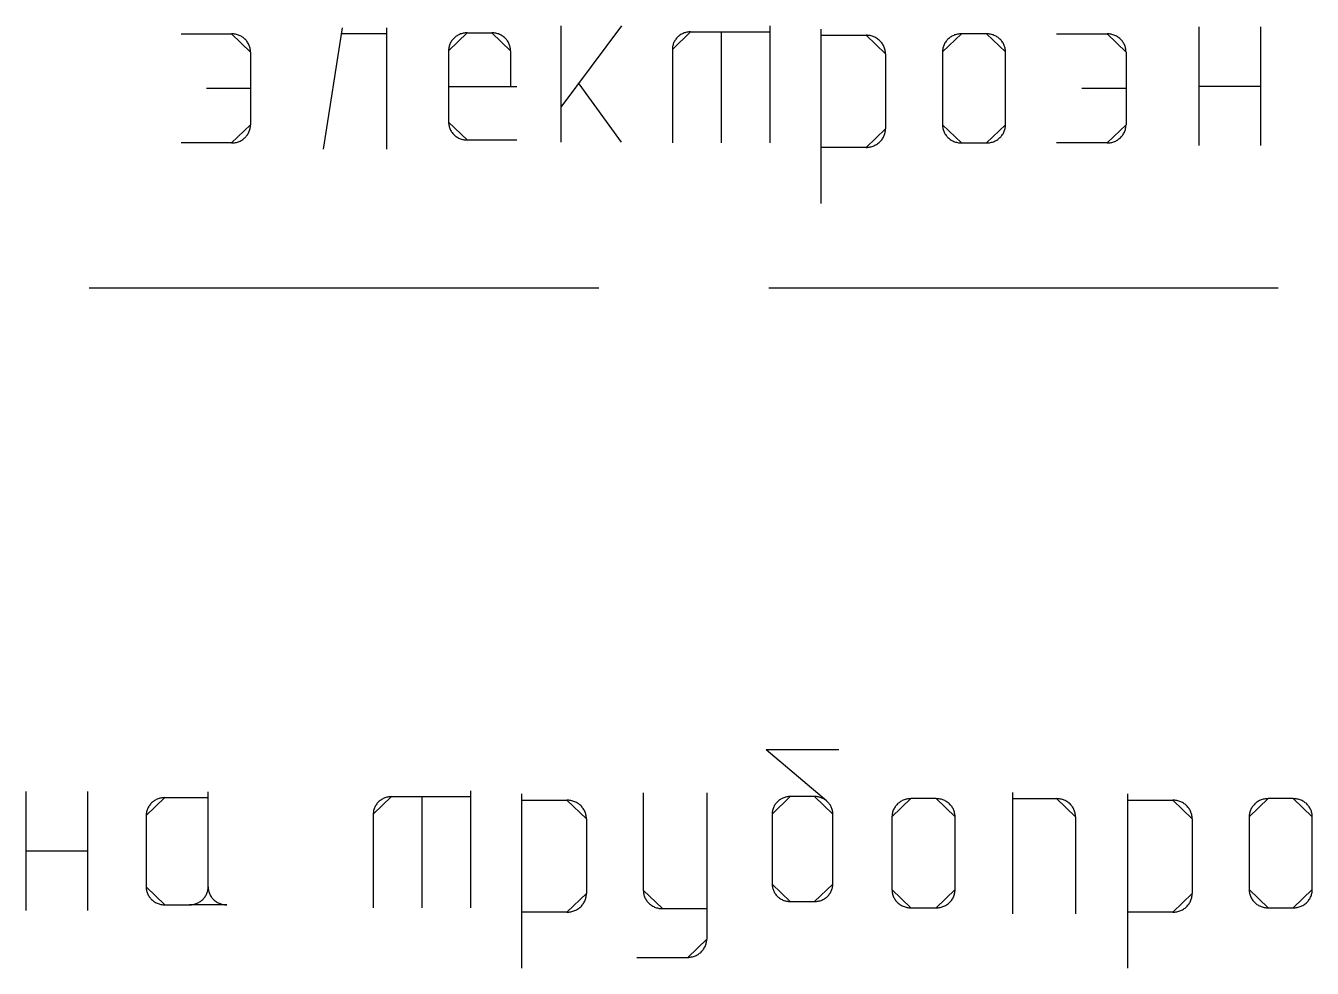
# Model space of a CAD drawing. Extents: x 8646 to 18206, y -17605 to -192.
# Drawn here: x 11067.32 to 11072.73, y -9025.08 to -9021.12 of the extents above; entities that cross this region are included whole.
import ezdxf

# ---------------------------------------------------------------- set-up
doc = ezdxf.new("R2010")
doc.units = 0
doc.layers.get('0').update_dxf_attribs({"linetype": 'CONTINUOUS'})

msp = doc.modelspace()

# ---------------------------------------------------------------- linework, layer by layer
at = {"color": 8, "linetype": 'CONTINUOUS'}
for p, q in [((11068.6505, -9021.1262), (11068.5708, -9021.6365)), ((11068.8362, -9021.1262), (11068.8362, -9021.6365)), ((11069.176, -9021.1476), (11069.2803, -9021.1476)), ((11069.5702, -9021.1179), (11069.5702, -9021.6074)), ((11069.8247, -9021.1179), (11069.5702, -9021.4606)), ((11070.1161, -9021.1434), (11070.4486, -9021.1434)), ((11070.2439, -9021.1434), (11070.2439, -9021.6106)), ((11070.4486, -9021.1188), (11070.4486, -9021.6106)), ((11070.6634, -9021.1317), (11070.6634, -9021.8654)), ((11072.2539, -9021.122), (11072.2539, -9021.6217)), ((11072.5137, -9021.122), (11072.5137, -9021.6217)), ((11067.9727, -9021.1518), (11068.185, -9021.1518)), ((11068.8362, -9021.1517), (11068.6505, -9021.1517)), ((11070.6634, -9021.1579), (11070.8541, -9021.1579)), ((11071.3612, -9021.1517), (11071.2551, -9021.1517)), ((11071.6558, -9021.1518), (11071.868, -9021.1518)), ((11068.2647, -9021.2284), (11068.2647, -9021.5346)), ((11069.0979, -9021.2228), (11069.0979, -9021.5234)), ((11069.3584, -9021.2228), (11069.3584, -9021.3731)), ((11070.0394, -9021.2172), (11070.0394, -9021.6106)), ((11070.9359, -9021.2366), (11070.9359, -9021.551)), ((11071.1755, -9021.2283), (11071.1755, -9021.5345)), ((11071.4408, -9021.5345), (11071.4408, -9021.2283)), ((11071.9477, -9021.2284), (11071.9477, -9021.5346)), ((11069.8247, -9021.6074), (11069.6466, -9021.3626)), ((11068.2647, -9021.3815), (11068.0788, -9021.3815)), ((11069.0979, -9021.3731), (11069.3845, -9021.3731)), ((11071.9477, -9021.3815), (11071.7619, -9021.3815)), ((11072.2539, -9021.3718), (11072.5137, -9021.3718)), ((11068.185, -9021.6112), (11067.9727, -9021.6112)), ((11069.176, -9021.5985), (11069.3845, -9021.5985)), ((11070.8541, -9021.6295), (11070.6634, -9021.6295)), ((11071.2551, -9021.611), (11071.3612, -9021.611)), ((11071.868, -9021.6112), (11071.6558, -9021.6112)), ((11067.5864, -9022.2203), (11069.73, -9022.2203)), ((11070.4446, -9022.2203), (11072.5882, -9022.2203)), ((11070.7396, -9024.1645), (11070.4335, -9024.1645)), ((11070.6881, -9024.3791), (11070.4337, -9024.1643)), ((11067.3189, -9024.3398), (11067.3189, -9024.8395)), ((11067.5787, -9024.3398), (11067.5787, -9024.8395)), ((11068.0862, -9024.7412), (11068.0862, -9024.3403)), ((11069.1901, -9024.3366), (11069.1901, -9024.8284)), ((11067.9038, -9024.3654), (11068.0862, -9024.3654)), ((11068.8576, -9024.3612), (11069.1901, -9024.3612)), ((11068.9855, -9024.3612), (11068.9855, -9024.8284)), ((11069.4049, -9024.3496), (11069.4049, -9025.0832)), ((11069.4049, -9024.3757), (11069.5956, -9024.3757)), ((11069.917, -9024.3451), (11069.917, -9024.7553)), ((11070.1837, -9024.3451), (11070.1837, -9024.9604)), ((11070.6376, -9024.3608), (11070.5355, -9024.3608)), ((11071.149, -9024.3695), (11071.0428, -9024.3695)), ((11071.47, -9024.3441), (11071.47, -9024.8543)), ((11071.47, -9024.3695), (11071.6558, -9024.3695)), ((11071.9538, -9024.3496), (11071.9538, -9025.0832)), ((11071.9538, -9024.3757), (11072.1445, -9024.3757)), ((11072.6516, -9024.3695), (11072.5455, -9024.3695)), ((11067.8257, -9024.4406), (11067.8257, -9024.7412)), ((11068.781, -9024.435), (11068.781, -9024.8284)), ((11070.4589, -9024.4344), (11070.4589, -9024.7289)), ((11070.7141, -9024.7289), (11070.7141, -9024.4344)), ((11070.9632, -9024.4461), (11070.9632, -9024.7523)), ((11071.2286, -9024.7523), (11071.2286, -9024.4461)), ((11071.7354, -9024.4461), (11071.7354, -9024.8543)), ((11072.4659, -9024.4461), (11072.4659, -9024.7523)), ((11072.7313, -9024.7523), (11072.7313, -9024.4461)), ((11069.6774, -9024.4544), (11069.6774, -9024.7688)), ((11072.2263, -9024.4544), (11072.2263, -9024.7688)), ((11067.3189, -9024.5897), (11067.5787, -9024.5897)), ((11067.9038, -9024.8164), (11068.0081, -9024.8164)), ((11070.5355, -9024.8025), (11070.6376, -9024.8025)), ((11071.0428, -9024.8288), (11071.149, -9024.8288)), ((11072.5455, -9024.8288), (11072.6516, -9024.8288)), ((11069.5956, -9024.8473), (11069.4049, -9024.8473)), ((11069.9971, -9024.8322), (11070.1837, -9024.8322)), ((11072.1445, -9024.8473), (11071.9538, -9024.8473)), ((11069.8904, -9025.0373), (11070.1037, -9025.0373))]:
    msp.add_line(p, q, dxfattribs=at)
at = {"color": 8, "linetype": 'CONTINUOUS', "flags": 128}
for points in [[(11069.176, -9021.1476), (11069.1719, -9021.1477), (11069.1679, -9021.1479), (11069.1638, -9021.1486), (11069.1598, -9021.1493), (11069.1558, -9021.1501), (11069.1519, -9021.1513), (11069.148, -9021.1526), (11069.1443, -9021.1541), (11069.1405, -9021.1558), (11069.137, -9021.1576), (11069.1335, -9021.1598), (11069.1301, -9021.1619), (11069.1269, -9021.1643), (11069.1237, -9021.167), (11069.1208, -9021.1696), (11069.118, -9021.1725), (11069.1153, -9021.1755), (11069.1128, -9021.1786), (11069.1105, -9021.1819), (11069.1084, -9021.1852), (11069.1064, -9021.1887), (11069.1047, -9021.1922), (11069.1031, -9021.1958), (11069.1017, -9021.1995), (11069.1006, -9021.2033), (11069.0996, -9021.2071), (11069.0989, -9021.211), (11069.0983, -9021.2149), (11069.098, -9021.2188), (11069.0979, -9021.2228)], [(11069.3584, -9021.2228), (11069.3583, -9021.2188), (11069.358, -9021.2149), (11069.3575, -9021.211), (11069.3567, -9021.2071), (11069.3557, -9021.2033), (11069.3546, -9021.1995), (11069.3532, -9021.1958), (11069.3516, -9021.1922), (11069.3499, -9021.1887), (11069.3479, -9021.1852), (11069.3458, -9021.1819), (11069.3435, -9021.1786), (11069.341, -9021.1755), (11069.3384, -9021.1725), (11069.3356, -9021.1696), (11069.3326, -9021.167), (11069.3294, -9021.1643), (11069.3262, -9021.1619), (11069.3229, -9021.1598), (11069.3193, -9021.1576), (11069.3158, -9021.1558), (11069.312, -9021.1541), (11069.3083, -9021.1526), (11069.3044, -9021.1513), (11069.3005, -9021.1501), (11069.2965, -9021.1493), (11069.2925, -9021.1486), (11069.2884, -9021.1479), (11069.2843, -9021.1477), (11069.2803, -9021.1476)], [(11070.1161, -9021.1434), (11070.1121, -9021.1435), (11070.1081, -9021.1438), (11070.1041, -9021.1444), (11070.1002, -9021.1451), (11070.0963, -9021.1459), (11070.0924, -9021.1471), (11070.0886, -9021.1484), (11070.085, -9021.1499), (11070.0813, -9021.1514), (11070.0778, -9021.1533), (11070.0743, -9021.1554), (11070.071, -9021.1575), (11070.0679, -9021.1598), (11070.0647, -9021.1624), (11070.0619, -9021.165), (11070.0592, -9021.1678), (11070.0565, -9021.1708), (11070.0541, -9021.1738), (11070.0518, -9021.1771), (11070.0497, -9021.1803), (11070.0478, -9021.1837), (11070.0461, -9021.1872), (11070.0445, -9021.1908), (11070.0431, -9021.1944), (11070.0421, -9021.1981), (11070.0411, -9021.2018), (11070.0403, -9021.2056), (11070.0398, -9021.2094), (11070.0395, -9021.2133), (11070.0394, -9021.2172)], [(11068.2647, -9021.2284), (11068.2645, -9021.2243), (11068.2642, -9021.2203), (11068.2637, -9021.2163), (11068.2628, -9021.2124), (11068.2619, -9021.2086), (11068.2607, -9021.2047), (11068.2593, -9021.201), (11068.2577, -9021.1972), (11068.2559, -9021.1936), (11068.2539, -9021.1901), (11068.2517, -9021.1867), (11068.2494, -9021.1834), (11068.2469, -9021.1802), (11068.2442, -9021.1772), (11068.2413, -9021.1742), (11068.2383, -9021.1715), (11068.2351, -9021.1689), (11068.2318, -9021.1664), (11068.2284, -9021.1642), (11068.2248, -9021.1621), (11068.2212, -9021.1602), (11068.2174, -9021.1585), (11068.2135, -9021.1569), (11068.2096, -9021.1555), (11068.2056, -9021.1544), (11068.2016, -9021.1535), (11068.1975, -9021.1527), (11068.1933, -9021.1522), (11068.1892, -9021.152), (11068.185, -9021.1518)], [(11070.9359, -9021.2366), (11070.9357, -9021.2324), (11070.9354, -9021.2284), (11070.9349, -9021.2243), (11070.934, -9021.2202), (11070.9331, -9021.2162), (11070.9319, -9021.2122), (11070.9304, -9021.2084), (11070.9287, -9021.2046), (11070.9269, -9021.2009), (11070.9249, -9021.1972), (11070.9227, -9021.1937), (11070.9202, -9021.1903), (11070.9176, -9021.1871), (11070.9149, -9021.184), (11070.9119, -9021.1809), (11070.9089, -9021.1781), (11070.9055, -9021.1754), (11070.9022, -9021.173), (11070.8987, -9021.1707), (11070.895, -9021.1684), (11070.8913, -9021.1665), (11070.8874, -9021.1648), (11070.8834, -9021.1632), (11070.8794, -9021.1618), (11070.8752, -9021.1606), (11070.8711, -9021.1596), (11070.8669, -9021.1589), (11070.8627, -9021.1583), (11070.8584, -9021.1581), (11070.8541, -9021.1579)], [(11071.2551, -9021.1517), (11071.2509, -9021.1519), (11071.2467, -9021.1521), (11071.2426, -9021.1527), (11071.2385, -9021.1534), (11071.2344, -9021.1544), (11071.2305, -9021.1555), (11071.2265, -9021.1568), (11071.2227, -9021.1584), (11071.2189, -9021.1601), (11071.2153, -9021.162), (11071.2117, -9021.1642), (11071.2083, -9021.1663), (11071.205, -9021.1688), (11071.2018, -9021.1714), (11071.1988, -9021.1742), (11071.1959, -9021.1771), (11071.1932, -9021.1801), (11071.1907, -9021.1833), (11071.1883, -9021.1867), (11071.1861, -9021.19), (11071.1841, -9021.1936), (11071.1824, -9021.1971), (11071.1808, -9021.2009), (11071.1793, -9021.2046), (11071.1782, -9021.2086), (11071.1772, -9021.2124), (11071.1765, -9021.2163), (11071.1759, -9021.2203), (11071.1756, -9021.2243), (11071.1755, -9021.2283)], [(11071.4408, -9021.2283), (11071.4407, -9021.2243), (11071.4404, -9021.2203), (11071.4399, -9021.2163), (11071.439, -9021.2124), (11071.4381, -9021.2086), (11071.4369, -9021.2046), (11071.4355, -9021.2009), (11071.4339, -9021.1971), (11071.4321, -9021.1936), (11071.4302, -9021.19), (11071.428, -9021.1867), (11071.4256, -9021.1833), (11071.4231, -9021.1801), (11071.4204, -9021.1771), (11071.4175, -9021.1742), (11071.4145, -9021.1714), (11071.4113, -9021.1688), (11071.408, -9021.1663), (11071.4046, -9021.1642), (11071.401, -9021.162), (11071.3974, -9021.1601), (11071.3936, -9021.1584), (11071.3898, -9021.1568), (11071.3859, -9021.1555), (11071.3818, -9021.1544), (11071.3778, -9021.1534), (11071.3736, -9021.1527), (11071.3695, -9021.1521), (11071.3654, -9021.1519), (11071.3612, -9021.1517)], [(11071.9477, -9021.2284), (11071.9476, -9021.2243), (11071.9473, -9021.2203), (11071.9467, -9021.2163), (11071.9459, -9021.2124), (11071.9449, -9021.2086), (11071.9438, -9021.2047), (11071.9423, -9021.201), (11071.9407, -9021.1972), (11071.939, -9021.1936), (11071.937, -9021.1901), (11071.9348, -9021.1867), (11071.9325, -9021.1834), (11071.93, -9021.1802), (11071.9273, -9021.1772), (11071.9243, -9021.1742), (11071.9214, -9021.1715), (11071.9181, -9021.1689), (11071.9149, -9021.1664), (11071.9114, -9021.1642), (11071.9079, -9021.1621), (11071.9042, -9021.1602), (11071.9005, -9021.1585), (11071.8966, -9021.1569), (11071.8927, -9021.1555), (11071.8886, -9021.1544), (11071.8846, -9021.1535), (11071.8805, -9021.1527), (11071.8764, -9021.1522), (11071.8722, -9021.152), (11071.868, -9021.1518)], [(11069.0979, -9021.5234), (11069.098, -9021.5273), (11069.0983, -9021.5312), (11069.0989, -9021.5351), (11069.0996, -9021.539), (11069.1006, -9021.5428), (11069.1017, -9021.5466), (11069.1031, -9021.5503), (11069.1047, -9021.554), (11069.1064, -9021.5575), (11069.1084, -9021.5609), (11069.1105, -9021.5643), (11069.1128, -9021.5676), (11069.1153, -9021.5706), (11069.118, -9021.5737), (11069.1208, -9021.5766), (11069.1237, -9021.5792), (11069.1269, -9021.5818), (11069.1301, -9021.5841), (11069.1335, -9021.5863), (11069.137, -9021.5884), (11069.1405, -9021.5903), (11069.1443, -9021.592), (11069.148, -9021.5935), (11069.1519, -9021.5949), (11069.1558, -9021.596), (11069.1598, -9021.5969), (11069.1638, -9021.5976), (11069.1679, -9021.5981), (11069.1719, -9021.5985), (11069.176, -9021.5985)], [(11068.185, -9021.6112), (11068.1892, -9021.6111), (11068.1933, -9021.6108), (11068.1975, -9021.6102), (11068.2016, -9021.6095), (11068.2056, -9021.6086), (11068.2096, -9021.6074), (11068.2135, -9021.606), (11068.2174, -9021.6045), (11068.2212, -9021.6029), (11068.2248, -9021.6009), (11068.2284, -9021.5988), (11068.2318, -9021.5965), (11068.2351, -9021.5942), (11068.2383, -9021.5915), (11068.2413, -9021.5888), (11068.2442, -9021.5859), (11068.2469, -9021.5828), (11068.2494, -9021.5796), (11068.2517, -9021.5763), (11068.2539, -9021.5729), (11068.2559, -9021.5693), (11068.2577, -9021.5657), (11068.2593, -9021.5621), (11068.2607, -9021.5582), (11068.2619, -9021.5544), (11068.2628, -9021.5505), (11068.2637, -9021.5466), (11068.2642, -9021.5426), (11068.2645, -9021.5386), (11068.2647, -9021.5346)], [(11068.185, -9021.6112), (11068.1892, -9021.6111), (11068.1933, -9021.6108), (11068.1975, -9021.6102), (11068.2016, -9021.6095), (11068.2056, -9021.6086), (11068.2096, -9021.6074), (11068.2135, -9021.606), (11068.2174, -9021.6045), (11068.2212, -9021.6029), (11068.2248, -9021.6009), (11068.2284, -9021.5988), (11068.2318, -9021.5965), (11068.2351, -9021.5942), (11068.2383, -9021.5915), (11068.2413, -9021.5888), (11068.2442, -9021.5859), (11068.2469, -9021.5828), (11068.2494, -9021.5796), (11068.2517, -9021.5763), (11068.2539, -9021.5729), (11068.2559, -9021.5693), (11068.2577, -9021.5657), (11068.2593, -9021.5621), (11068.2607, -9021.5582), (11068.2619, -9021.5544), (11068.2628, -9021.5505), (11068.2637, -9021.5466), (11068.2642, -9021.5426), (11068.2645, -9021.5386), (11068.2647, -9021.5346)], [(11070.8541, -9021.6295), (11070.8584, -9021.6295), (11070.8627, -9021.6291), (11070.8669, -9021.6285), (11070.8711, -9021.6278), (11070.8752, -9021.6269), (11070.8794, -9021.6258), (11070.8834, -9021.6244), (11070.8874, -9021.6227), (11070.8913, -9021.621), (11070.895, -9021.619), (11070.8987, -9021.6169), (11070.9022, -9021.6146), (11070.9055, -9021.6121), (11070.9089, -9021.6094), (11070.9119, -9021.6066), (11070.9149, -9021.6036), (11070.9176, -9021.6005), (11070.9202, -9021.5972), (11070.9227, -9021.5937), (11070.9249, -9021.5903), (11070.9269, -9021.5866), (11070.9287, -9021.5829), (11070.9304, -9021.5792), (11070.9319, -9021.5753), (11070.9331, -9021.5713), (11070.934, -9021.5672), (11070.9349, -9021.5633), (11070.9354, -9021.5592), (11070.9357, -9021.5551), (11070.9359, -9021.551)], [(11071.1755, -9021.5345), (11071.1756, -9021.5385), (11071.1759, -9021.5425), (11071.1765, -9021.5465), (11071.1772, -9021.5504), (11071.1782, -9021.5543), (11071.1793, -9021.5582), (11071.1808, -9021.5619), (11071.1824, -9021.5657), (11071.1841, -9021.5692), (11071.1861, -9021.5728), (11071.1883, -9021.5761), (11071.1907, -9021.5795), (11071.1932, -9021.5827), (11071.1959, -9021.5857), (11071.1988, -9021.5887), (11071.2018, -9021.5914), (11071.205, -9021.594), (11071.2083, -9021.5964), (11071.2117, -9021.5986), (11071.2153, -9021.6007), (11071.2189, -9021.6027), (11071.2227, -9021.6044), (11071.2265, -9021.606), (11071.2305, -9021.6073), (11071.2344, -9021.6084), (11071.2385, -9021.6094), (11071.2426, -9021.6101), (11071.2467, -9021.6106), (11071.2509, -9021.6109), (11071.2551, -9021.611)], [(11071.3612, -9021.611), (11071.3654, -9021.6109), (11071.3695, -9021.6106), (11071.3736, -9021.6101), (11071.3778, -9021.6094), (11071.3818, -9021.6084), (11071.3859, -9021.6073), (11071.3898, -9021.606), (11071.3936, -9021.6044), (11071.3974, -9021.6027), (11071.401, -9021.6007), (11071.4046, -9021.5986), (11071.408, -9021.5964), (11071.4113, -9021.594), (11071.4145, -9021.5914), (11071.4175, -9021.5887), (11071.4204, -9021.5857), (11071.4231, -9021.5827), (11071.4256, -9021.5795), (11071.428, -9021.5761), (11071.4302, -9021.5728), (11071.4321, -9021.5692), (11071.4339, -9021.5657), (11071.4355, -9021.5619), (11071.4369, -9021.5582), (11071.4381, -9021.5543), (11071.439, -9021.5504), (11071.4399, -9021.5465), (11071.4404, -9021.5425), (11071.4407, -9021.5385), (11071.4408, -9021.5345)], [(11071.868, -9021.6112), (11071.8722, -9021.6111), (11071.8764, -9021.6108), (11071.8805, -9021.6102), (11071.8846, -9021.6095), (11071.8886, -9021.6086), (11071.8927, -9021.6074), (11071.8966, -9021.606), (11071.9005, -9021.6045), (11071.9042, -9021.6029), (11071.9079, -9021.6009), (11071.9114, -9021.5988), (11071.9149, -9021.5965), (11071.9181, -9021.5942), (11071.9214, -9021.5915), (11071.9243, -9021.5888), (11071.9273, -9021.5859), (11071.93, -9021.5828), (11071.9325, -9021.5796), (11071.9348, -9021.5763), (11071.937, -9021.5729), (11071.939, -9021.5693), (11071.9407, -9021.5657), (11071.9423, -9021.5621), (11071.9438, -9021.5582), (11071.9449, -9021.5544), (11071.9459, -9021.5505), (11071.9467, -9021.5466), (11071.9473, -9021.5426), (11071.9476, -9021.5386), (11071.9477, -9021.5346)], [(11071.868, -9021.6112), (11071.8722, -9021.6111), (11071.8764, -9021.6108), (11071.8805, -9021.6102), (11071.8846, -9021.6095), (11071.8886, -9021.6086), (11071.8927, -9021.6074), (11071.8966, -9021.606), (11071.9005, -9021.6045), (11071.9042, -9021.6029), (11071.9079, -9021.6009), (11071.9114, -9021.5988), (11071.9149, -9021.5965), (11071.9181, -9021.5942), (11071.9214, -9021.5915), (11071.9243, -9021.5888), (11071.9273, -9021.5859), (11071.93, -9021.5828), (11071.9325, -9021.5796), (11071.9348, -9021.5763), (11071.937, -9021.5729), (11071.939, -9021.5693), (11071.9407, -9021.5657), (11071.9423, -9021.5621), (11071.9438, -9021.5582), (11071.9449, -9021.5544), (11071.9459, -9021.5505), (11071.9467, -9021.5466), (11071.9473, -9021.5426), (11071.9476, -9021.5386), (11071.9477, -9021.5346)], [(11067.9038, -9024.3654), (11067.8997, -9024.3655), (11067.8957, -9024.3658), (11067.8916, -9024.3664), (11067.8876, -9024.3671), (11067.8836, -9024.368), (11067.8797, -9024.3691), (11067.8758, -9024.3704), (11067.8721, -9024.372), (11067.8683, -9024.3736), (11067.8648, -9024.3755), (11067.8613, -9024.3776), (11067.8579, -9024.3797), (11067.8547, -9024.3822), (11067.8515, -9024.3848), (11067.8486, -9024.3874), (11067.8458, -9024.3903), (11067.8431, -9024.3933), (11067.8406, -9024.3964), (11067.8383, -9024.3997), (11067.8361, -9024.403), (11067.8342, -9024.4065), (11067.8325, -9024.41), (11067.8309, -9024.4137), (11067.8295, -9024.4173), (11067.8284, -9024.4212), (11067.8274, -9024.4249), (11067.8267, -9024.4288), (11067.8261, -9024.4328), (11067.8258, -9024.4366), (11067.8257, -9024.4406)], [(11068.8576, -9024.3612), (11068.8537, -9024.3613), (11068.8496, -9024.3617), (11068.8456, -9024.3622), (11068.8417, -9024.3629), (11068.8378, -9024.3638), (11068.8339, -9024.3649), (11068.8301, -9024.3662), (11068.8265, -9024.3677), (11068.8228, -9024.3693), (11068.8193, -9024.3711), (11068.8158, -9024.3732), (11068.8126, -9024.3754), (11068.8094, -9024.3776), (11068.8063, -9024.3803), (11068.8034, -9024.3829), (11068.8007, -9024.3857), (11068.798, -9024.3886), (11068.7956, -9024.3917), (11068.7934, -9024.3949), (11068.7912, -9024.3981), (11068.7893, -9024.4015), (11068.7877, -9024.405), (11068.786, -9024.4086), (11068.7847, -9024.4123), (11068.7836, -9024.4159), (11068.7826, -9024.4197), (11068.7819, -9024.4234), (11068.7814, -9024.4273), (11068.7811, -9024.4311), (11068.781, -9024.435)], [(11069.6774, -9024.4544), (11069.6773, -9024.4502), (11069.677, -9024.4462), (11069.6764, -9024.4421), (11069.6756, -9024.438), (11069.6746, -9024.4341), (11069.6734, -9024.4301), (11069.672, -9024.4262), (11069.6703, -9024.4224), (11069.6685, -9024.4187), (11069.6664, -9024.4151), (11069.6642, -9024.4116), (11069.6618, -9024.4082), (11069.6592, -9024.4049), (11069.6565, -9024.4018), (11069.6535, -9024.3987), (11069.6504, -9024.396), (11069.647, -9024.3932), (11069.6437, -9024.3908), (11069.6402, -9024.3885), (11069.6365, -9024.3863), (11069.6328, -9024.3844), (11069.6289, -9024.3826), (11069.6249, -9024.381), (11069.6209, -9024.3796), (11069.6168, -9024.3784), (11069.6126, -9024.3775), (11069.6085, -9024.3768), (11069.6042, -9024.3762), (11069.5999, -9024.3759), (11069.5956, -9024.3757)], [(11070.5355, -9024.3608), (11070.5315, -9024.3609), (11070.5274, -9024.3612), (11070.5235, -9024.3618), (11070.5196, -9024.3625), (11070.5157, -9024.3633), (11070.5118, -9024.3644), (11070.508, -9024.3657), (11070.5043, -9024.3673), (11070.5007, -9024.3688), (11070.4972, -9024.3707), (11070.4937, -9024.3728), (11070.4905, -9024.3748), (11070.4873, -9024.3772), (11070.4842, -9024.3797), (11070.4813, -9024.3823), (11070.4786, -9024.3851), (11070.4759, -9024.3881), (11070.4736, -9024.3912), (11070.4713, -9024.3944), (11070.4692, -9024.3976), (11070.4673, -9024.401), (11070.4656, -9024.4045), (11070.464, -9024.4081), (11070.4626, -9024.4117), (11070.4616, -9024.4154), (11070.4606, -9024.4191), (11070.4598, -9024.4229), (11070.4593, -9024.4267), (11070.4591, -9024.4305), (11070.4589, -9024.4344)], [(11070.7141, -9024.4344), (11070.714, -9024.4305), (11070.7138, -9024.4267), (11070.7132, -9024.4229), (11070.7124, -9024.4191), (11070.7115, -9024.4154), (11070.7104, -9024.4117), (11070.709, -9024.4081), (11070.7075, -9024.4045), (11070.7058, -9024.401), (11070.7038, -9024.3976), (11070.7018, -9024.3944), (11070.6995, -9024.3912), (11070.6971, -9024.3881), (11070.6945, -9024.3851), (11070.6917, -9024.3823), (11070.6888, -9024.3797), (11070.6857, -9024.3772), (11070.6826, -9024.3748), (11070.6793, -9024.3728), (11070.6758, -9024.3707), (11070.6724, -9024.3688), (11070.6687, -9024.3673), (11070.665, -9024.3657), (11070.6612, -9024.3644), (11070.6574, -9024.3633), (11070.6535, -9024.3625), (11070.6496, -9024.3618), (11070.6456, -9024.3612), (11070.6416, -9024.3609), (11070.6376, -9024.3608)], [(11071.0428, -9024.3695), (11071.0386, -9024.3697), (11071.0345, -9024.37), (11071.0303, -9024.3706), (11071.0262, -9024.3713), (11071.0222, -9024.3722), (11071.0182, -9024.3734), (11071.0142, -9024.3747), (11071.0105, -9024.3762), (11071.0066, -9024.3779), (11071.0031, -9024.3798), (11070.9994, -9024.382), (11070.996, -9024.3842), (11070.9927, -9024.3866), (11070.9895, -9024.3892), (11070.9865, -9024.392), (11070.9837, -9024.3949), (11070.9809, -9024.398), (11070.9784, -9024.4011), (11070.9761, -9024.4045), (11070.9738, -9024.4078), (11070.9719, -9024.4114), (11070.9701, -9024.415), (11070.9685, -9024.4187), (11070.9671, -9024.4225), (11070.9659, -9024.4264), (11070.965, -9024.4302), (11070.9642, -9024.4342), (11070.9636, -9024.4382), (11070.9634, -9024.4421), (11070.9632, -9024.4461)], [(11071.2286, -9024.4461), (11071.2284, -9024.4421), (11071.2282, -9024.4382), (11071.2276, -9024.4342), (11071.2268, -9024.4302), (11071.2258, -9024.4264), (11071.2247, -9024.4225), (11071.2233, -9024.4187), (11071.2217, -9024.415), (11071.2199, -9024.4114), (11071.2179, -9024.4078), (11071.2157, -9024.4045), (11071.2134, -9024.4011), (11071.2109, -9024.398), (11071.2081, -9024.3949), (11071.2053, -9024.392), (11071.2023, -9024.3892), (11071.199, -9024.3866), (11071.1958, -9024.3842), (11071.1924, -9024.382), (11071.1887, -9024.3798), (11071.1851, -9024.3779), (11071.1813, -9024.3762), (11071.1775, -9024.3747), (11071.1736, -9024.3734), (11071.1695, -9024.3722), (11071.1655, -9024.3713), (11071.1614, -9024.3706), (11071.1573, -9024.37), (11071.1532, -9024.3697), (11071.149, -9024.3695)], [(11071.7354, -9024.4461), (11071.7352, -9024.4421), (11071.735, -9024.4382), (11071.7344, -9024.4342), (11071.7336, -9024.4302), (11071.7326, -9024.4264), (11071.7315, -9024.4225), (11071.7301, -9024.4187), (11071.7285, -9024.415), (11071.7267, -9024.4114), (11071.7247, -9024.4078), (11071.7225, -9024.4045), (11071.7202, -9024.4011), (11071.7177, -9024.398), (11071.7149, -9024.3949), (11071.7121, -9024.392), (11071.7091, -9024.3892), (11071.7058, -9024.3866), (11071.7026, -9024.3842), (11071.6992, -9024.382), (11071.6955, -9024.3798), (11071.6919, -9024.3779), (11071.6881, -9024.3762), (11071.6843, -9024.3747), (11071.6804, -9024.3734), (11071.6764, -9024.3722), (11071.6723, -9024.3713), (11071.6682, -9024.3706), (11071.6641, -9024.37), (11071.66, -9024.3697), (11071.6558, -9024.3695)], [(11072.2263, -9024.4544), (11072.2261, -9024.4502), (11072.2259, -9024.4462), (11072.2253, -9024.4421), (11072.2245, -9024.438), (11072.2235, -9024.4341), (11072.2223, -9024.4301), (11072.2208, -9024.4262), (11072.2192, -9024.4224), (11072.2173, -9024.4187), (11072.2153, -9024.4151), (11072.2131, -9024.4116), (11072.2106, -9024.4082), (11072.2081, -9024.4049), (11072.2053, -9024.4018), (11072.2023, -9024.3987), (11072.1993, -9024.396), (11072.1959, -9024.3932), (11072.1926, -9024.3908), (11072.1891, -9024.3885), (11072.1854, -9024.3863), (11072.1817, -9024.3844), (11072.1778, -9024.3826), (11072.1738, -9024.381), (11072.1698, -9024.3796), (11072.1656, -9024.3784), (11072.1615, -9024.3775), (11072.1573, -9024.3768), (11072.1531, -9024.3762), (11072.1488, -9024.3759), (11072.1445, -9024.3757)], [(11072.5455, -9024.3695), (11072.5413, -9024.3697), (11072.5371, -9024.37), (11072.533, -9024.3706), (11072.5289, -9024.3713), (11072.5249, -9024.3722), (11072.5209, -9024.3734), (11072.5169, -9024.3747), (11072.5131, -9024.3762), (11072.5093, -9024.3779), (11072.5057, -9024.3798), (11072.5021, -9024.382), (11072.4987, -9024.3842), (11072.4954, -9024.3866), (11072.4922, -9024.3892), (11072.4892, -9024.392), (11072.4863, -9024.3949), (11072.4836, -9024.398), (11072.4811, -9024.4011), (11072.4787, -9024.4045), (11072.4765, -9024.4078), (11072.4746, -9024.4114), (11072.4728, -9024.415), (11072.4712, -9024.4187), (11072.4697, -9024.4225), (11072.4686, -9024.4264), (11072.4676, -9024.4302), (11072.4669, -9024.4342), (11072.4663, -9024.4382), (11072.466, -9024.4421), (11072.4659, -9024.4461)], [(11072.7313, -9024.4461), (11072.7311, -9024.4421), (11072.7308, -9024.4382), (11072.7303, -9024.4342), (11072.7295, -9024.4302), (11072.7285, -9024.4264), (11072.7274, -9024.4225), (11072.726, -9024.4187), (11072.7244, -9024.415), (11072.7225, -9024.4114), (11072.7206, -9024.4078), (11072.7184, -9024.4045), (11072.7161, -9024.4011), (11072.7135, -9024.398), (11072.7108, -9024.3949), (11072.708, -9024.392), (11072.705, -9024.3892), (11072.7017, -9024.3866), (11072.6985, -9024.3842), (11072.6951, -9024.382), (11072.6914, -9024.3798), (11072.6878, -9024.3779), (11072.684, -9024.3762), (11072.6802, -9024.3747), (11072.6763, -9024.3734), (11072.6722, -9024.3722), (11072.6682, -9024.3713), (11072.6641, -9024.3706), (11072.66, -9024.37), (11072.6558, -9024.3697), (11072.6516, -9024.3695)], [(11067.8257, -9024.7412), (11067.8258, -9024.7451), (11067.8261, -9024.749), (11067.8267, -9024.753), (11067.8274, -9024.7568), (11067.8284, -9024.7606), (11067.8295, -9024.7644), (11067.8309, -9024.7681), (11067.8325, -9024.7718), (11067.8342, -9024.7753), (11067.8361, -9024.7788), (11067.8383, -9024.7821), (11067.8406, -9024.7854), (11067.8431, -9024.7885), (11067.8458, -9024.7915), (11067.8486, -9024.7944), (11067.8515, -9024.797), (11067.8547, -9024.7996), (11067.8579, -9024.802), (11067.8613, -9024.8042), (11067.8648, -9024.8063), (11067.8683, -9024.8082), (11067.8721, -9024.8098), (11067.8758, -9024.8113), (11067.8797, -9024.8127), (11067.8836, -9024.8138), (11067.8876, -9024.8147), (11067.8916, -9024.8154), (11067.8957, -9024.8159), (11067.8997, -9024.8163), (11067.9038, -9024.8164)], [(11068.0081, -9024.8164), (11068.0121, -9024.8163), (11068.0162, -9024.8159), (11068.0203, -9024.8154), (11068.0243, -9024.8147), (11068.0282, -9024.8138), (11068.0322, -9024.8127), (11068.0361, -9024.8113), (11068.0398, -9024.8098), (11068.0436, -9024.8082), (11068.0471, -9024.8063), (11068.0506, -9024.8042), (11068.054, -9024.802), (11068.0572, -9024.7996), (11068.0604, -9024.797), (11068.0633, -9024.7944), (11068.0662, -9024.7915), (11068.0688, -9024.7885), (11068.0713, -9024.7854), (11068.0736, -9024.7821), (11068.0757, -9024.7788), (11068.0777, -9024.7753), (11068.0794, -9024.7718), (11068.081, -9024.7681), (11068.0824, -9024.7644), (11068.0835, -9024.7606), (11068.0845, -9024.7568), (11068.0853, -9024.753), (11068.0858, -9024.749), (11068.0861, -9024.7451), (11068.0862, -9024.7412), (11068.0863, -9024.7451), (11068.0866, -9024.749), (11068.0871, -9024.753), (11068.088, -9024.7568), (11068.0889, -9024.7606), (11068.09, -9024.7644), (11068.0915, -9024.7681), (11068.0929, -9024.7718), (11068.0947, -9024.7753), (11068.0966, -9024.7788), (11068.0988, -9024.7821), (11068.1012, -9024.7854), (11068.1036, -9024.7885), (11068.1063, -9024.7915), (11068.1091, -9024.7944), (11068.1121, -9024.797), (11068.1152, -9024.7996), (11068.1184, -9024.802), (11068.1218, -9024.8042), (11068.1253, -9024.8063), (11068.1289, -9024.8082), (11068.1326, -9024.8098), (11068.1363, -9024.8113), (11068.1402, -9024.8127), (11068.1442, -9024.8138), (11068.1481, -9024.8147), (11068.1521, -9024.8154), (11068.1562, -9024.8159), (11068.1602, -9024.8163), (11068.1643, -9024.8164)], [(11069.5956, -9024.8473), (11069.5999, -9024.8473), (11069.6042, -9024.8469), (11069.6085, -9024.8464), (11069.6126, -9024.8457), (11069.6168, -9024.8447), (11069.6209, -9024.8436), (11069.6249, -9024.8422), (11069.6289, -9024.8405), (11069.6328, -9024.8389), (11069.6365, -9024.8368), (11069.6402, -9024.8347), (11069.6437, -9024.8324), (11069.647, -9024.8299), (11069.6504, -9024.8272), (11069.6535, -9024.8244), (11069.6565, -9024.8214), (11069.6592, -9024.8183), (11069.6618, -9024.8151), (11069.6642, -9024.8116), (11069.6664, -9024.8081), (11069.6685, -9024.8044), (11069.6703, -9024.8008), (11069.672, -9024.797), (11069.6734, -9024.7931), (11069.6746, -9024.7892), (11069.6756, -9024.7851), (11069.6764, -9024.7811), (11069.677, -9024.777), (11069.6773, -9024.7729), (11069.6774, -9024.7688)], [(11069.917, -9024.7553), (11069.9172, -9024.7593), (11069.9174, -9024.7634), (11069.918, -9024.7674), (11069.9188, -9024.7713), (11069.9198, -9024.7752), (11069.9209, -9024.7791), (11069.9224, -9024.7829), (11069.924, -9024.7866), (11069.9257, -9024.7902), (11069.9277, -9024.7939), (11069.9299, -9024.7972), (11069.9323, -9024.8006), (11069.9348, -9024.8037), (11069.9376, -9024.8068), (11069.9405, -9024.8097), (11069.9435, -9024.8125), (11069.9467, -9024.8152), (11069.95, -9024.8176), (11069.9534, -9024.8198), (11069.9571, -9024.8219), (11069.9607, -9024.8239), (11069.9645, -9024.8255), (11069.9683, -9024.8271), (11069.9723, -9024.8285), (11069.9763, -9024.8296), (11069.9804, -9024.8306), (11069.9844, -9024.8313), (11069.9886, -9024.8318), (11069.9928, -9024.8322), (11069.9971, -9024.8322)], [(11070.4589, -9024.7289), (11070.4591, -9024.7327), (11070.4593, -9024.7366), (11070.4598, -9024.7404), (11070.4606, -9024.7442), (11070.4616, -9024.7479), (11070.4626, -9024.7517), (11070.464, -9024.7553), (11070.4656, -9024.7589), (11070.4673, -9024.7623), (11070.4692, -9024.7657), (11070.4713, -9024.7689), (11070.4736, -9024.7721), (11070.4759, -9024.7752), (11070.4786, -9024.7782), (11070.4813, -9024.781), (11070.4842, -9024.7836), (11070.4873, -9024.7861), (11070.4905, -9024.7885), (11070.4937, -9024.7906), (11070.4972, -9024.7926), (11070.5007, -9024.7945), (11070.5043, -9024.796), (11070.508, -9024.7976), (11070.5118, -9024.7989), (11070.5157, -9024.8), (11070.5196, -9024.8009), (11070.5235, -9024.8015), (11070.5274, -9024.8021), (11070.5315, -9024.8024), (11070.5355, -9024.8025)], [(11070.6376, -9024.8025), (11070.6416, -9024.8024), (11070.6456, -9024.8021), (11070.6496, -9024.8015), (11070.6535, -9024.8009), (11070.6574, -9024.8), (11070.6612, -9024.7989), (11070.665, -9024.7976), (11070.6687, -9024.796), (11070.6724, -9024.7945), (11070.6758, -9024.7926), (11070.6793, -9024.7906), (11070.6826, -9024.7885), (11070.6857, -9024.7861), (11070.6888, -9024.7836), (11070.6917, -9024.781), (11070.6945, -9024.7782), (11070.6971, -9024.7752), (11070.6995, -9024.7721), (11070.7018, -9024.7689), (11070.7038, -9024.7657), (11070.7058, -9024.7623), (11070.7075, -9024.7589), (11070.709, -9024.7553), (11070.7104, -9024.7517), (11070.7115, -9024.7479), (11070.7124, -9024.7442), (11070.7132, -9024.7404), (11070.7138, -9024.7366), (11070.714, -9024.7327), (11070.7141, -9024.7289)], [(11070.9632, -9024.7523), (11070.9634, -9024.7564), (11070.9636, -9024.7604), (11070.9642, -9024.7643), (11070.965, -9024.7682), (11070.9659, -9024.7721), (11070.9671, -9024.776), (11070.9685, -9024.7797), (11070.9701, -9024.7835), (11070.9719, -9024.7871), (11070.9738, -9024.7906), (11070.9761, -9024.794), (11070.9784, -9024.7974), (11070.9809, -9024.8005), (11070.9837, -9024.8036), (11070.9865, -9024.8065), (11070.9895, -9024.8092), (11070.9927, -9024.8118), (11070.996, -9024.8143), (11070.9994, -9024.8165), (11071.0031, -9024.8186), (11071.0066, -9024.8206), (11071.0105, -9024.8222), (11071.0142, -9024.8238), (11071.0182, -9024.8251), (11071.0222, -9024.8262), (11071.0262, -9024.8272), (11071.0303, -9024.8279), (11071.0345, -9024.8284), (11071.0386, -9024.8288), (11071.0428, -9024.8288)], [(11071.149, -9024.8288), (11071.1532, -9024.8288), (11071.1573, -9024.8284), (11071.1614, -9024.8279), (11071.1655, -9024.8272), (11071.1695, -9024.8262), (11071.1736, -9024.8251), (11071.1775, -9024.8238), (11071.1813, -9024.8222), (11071.1851, -9024.8206), (11071.1887, -9024.8186), (11071.1924, -9024.8165), (11071.1958, -9024.8143), (11071.199, -9024.8118), (11071.2023, -9024.8092), (11071.2053, -9024.8065), (11071.2081, -9024.8036), (11071.2109, -9024.8005), (11071.2134, -9024.7974), (11071.2157, -9024.794), (11071.2179, -9024.7906), (11071.2199, -9024.7871), (11071.2217, -9024.7835), (11071.2233, -9024.7797), (11071.2247, -9024.776), (11071.2258, -9024.7721), (11071.2268, -9024.7682), (11071.2276, -9024.7643), (11071.2282, -9024.7604), (11071.2284, -9024.7564), (11071.2286, -9024.7523)], [(11072.1445, -9024.8473), (11072.1488, -9024.8473), (11072.1531, -9024.8469), (11072.1573, -9024.8464), (11072.1615, -9024.8457), (11072.1656, -9024.8447), (11072.1698, -9024.8436), (11072.1738, -9024.8422), (11072.1778, -9024.8405), (11072.1817, -9024.8389), (11072.1854, -9024.8368), (11072.1891, -9024.8347), (11072.1926, -9024.8324), (11072.1959, -9024.8299), (11072.1993, -9024.8272), (11072.2023, -9024.8244), (11072.2053, -9024.8214), (11072.2081, -9024.8183), (11072.2106, -9024.8151), (11072.2131, -9024.8116), (11072.2153, -9024.8081), (11072.2173, -9024.8044), (11072.2192, -9024.8008), (11072.2208, -9024.797), (11072.2223, -9024.7931), (11072.2235, -9024.7892), (11072.2245, -9024.7851), (11072.2253, -9024.7811), (11072.2259, -9024.777), (11072.2261, -9024.7729), (11072.2263, -9024.7688)], [(11072.4659, -9024.7523), (11072.466, -9024.7564), (11072.4663, -9024.7604), (11072.4669, -9024.7643), (11072.4676, -9024.7682), (11072.4686, -9024.7721), (11072.4697, -9024.776), (11072.4712, -9024.7797), (11072.4728, -9024.7835), (11072.4746, -9024.7871), (11072.4765, -9024.7906), (11072.4787, -9024.794), (11072.4811, -9024.7974), (11072.4836, -9024.8005), (11072.4863, -9024.8036), (11072.4892, -9024.8065), (11072.4922, -9024.8092), (11072.4954, -9024.8118), (11072.4987, -9024.8143), (11072.5021, -9024.8165), (11072.5057, -9024.8186), (11072.5093, -9024.8206), (11072.5131, -9024.8222), (11072.5169, -9024.8238), (11072.5209, -9024.8251), (11072.5249, -9024.8262), (11072.5289, -9024.8272), (11072.533, -9024.8279), (11072.5371, -9024.8284), (11072.5413, -9024.8288), (11072.5455, -9024.8288)], [(11072.6516, -9024.8288), (11072.6558, -9024.8288), (11072.66, -9024.8284), (11072.6641, -9024.8279), (11072.6682, -9024.8272), (11072.6722, -9024.8262), (11072.6763, -9024.8251), (11072.6802, -9024.8238), (11072.684, -9024.8222), (11072.6878, -9024.8206), (11072.6914, -9024.8186), (11072.6951, -9024.8165), (11072.6985, -9024.8143), (11072.7017, -9024.8118), (11072.705, -9024.8092), (11072.708, -9024.8065), (11072.7108, -9024.8036), (11072.7135, -9024.8005), (11072.7161, -9024.7974), (11072.7184, -9024.794), (11072.7206, -9024.7906), (11072.7225, -9024.7871), (11072.7244, -9024.7835), (11072.726, -9024.7797), (11072.7274, -9024.776), (11072.7285, -9024.7721), (11072.7295, -9024.7682), (11072.7303, -9024.7643), (11072.7308, -9024.7604), (11072.7311, -9024.7564), (11072.7313, -9024.7523)], [(11070.1037, -9025.0373), (11070.1079, -9025.0372), (11070.1121, -9025.0369), (11070.1162, -9025.0364), (11070.1204, -9025.0357), (11070.1243, -9025.0348), (11070.1284, -9025.0336), (11070.1324, -9025.0322), (11070.1363, -9025.0307), (11070.14, -9025.029), (11070.1437, -9025.027), (11070.1473, -9025.0249), (11070.1507, -9025.0227), (11070.154, -9025.0202), (11070.1573, -9025.0176), (11070.1603, -9025.0148), (11070.1632, -9025.0119), (11070.1659, -9025.0089), (11070.1684, -9025.0056), (11070.1707, -9025.0023), (11070.173, -9024.9988), (11070.1749, -9024.9954), (11070.1767, -9024.9917), (11070.1783, -9024.988), (11070.1798, -9024.9842), (11070.1809, -9024.9803), (11070.1819, -9024.9764), (11070.1827, -9024.9724), (11070.1833, -9024.9685), (11070.1836, -9024.9644), (11070.1837, -9024.9604)]]:
    msp.add_lwpolyline(points, close=True, dxfattribs=at)

doc.saveas('drawing.dxf')
